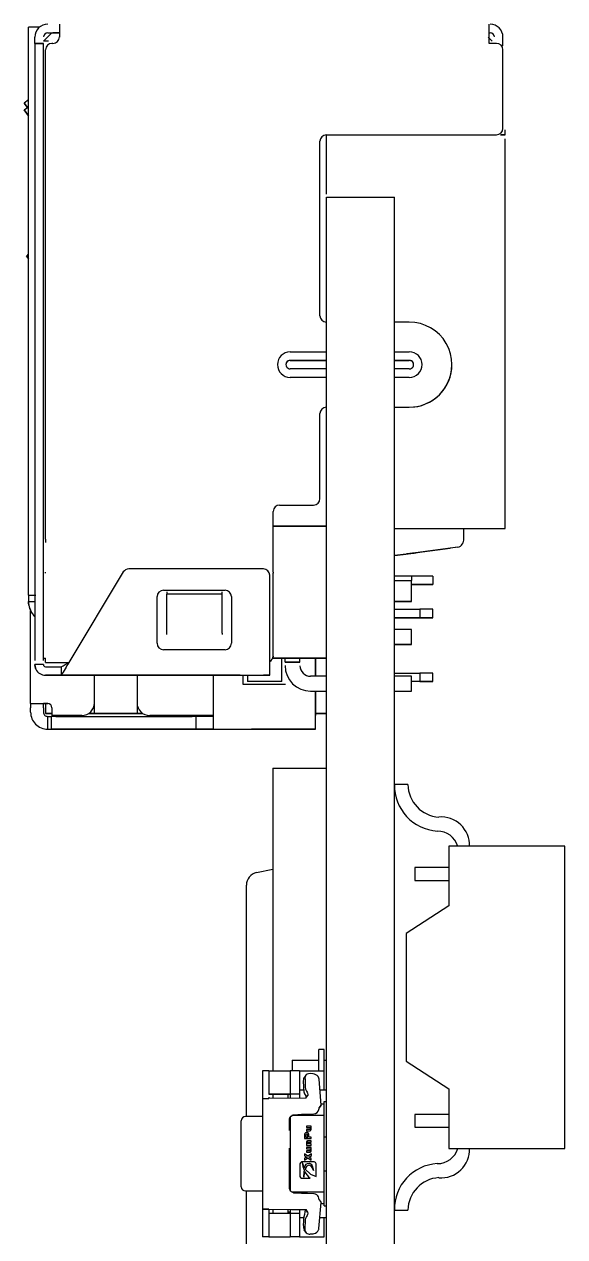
# Model space of a CAD drawing. Header units: millimetres. Extents: x 2 to 1109, y 2 to 430.
# Drawn here: x 195.45 to 208.15, y 337.62 to 366.12 of the extents above; entities that cross this region are included whole.
import ezdxf

# ---------------------------------------------------------------- set-up
doc = ezdxf.new("R2010")
doc.units = ezdxf.units.MM
doc.header["$LTSCALE"] = 0.5
doc.layers.add('几何体', color=7, linetype='Continuous')

msp = doc.modelspace()

# ---------------------------------------------------------------- linework, layer by layer
at = {"layer": '几何体'}
for p, q in [((195.548, 352.703), (195.548, 366.053)), ((196.098, 365.921), (195.898, 365.721)), ((196.098, 365.921), (195.898, 365.721)), ((195.998, 365.921), (195.998, 365.921)), ((195.998, 365.921), (196.098, 365.921)), ((195.998, 365.921), (196.098, 365.921)), ((195.998, 365.921), (195.998, 365.921)), ((196.098, 365.921), (196.123, 365.921)), ((196.273, 365.921), (196.123, 365.921)), ((196.123, 365.921), (196.273, 365.921)), ((196.273, 365.921), (196.123, 365.921)), ((196.273, 366.121), (196.273, 365.821)), ((206.373, 365.821), (206.373, 366.121)), ((206.373, 365.921), (206.398, 365.921)), ((195.698, 365.671), (195.698, 365.821)), ((195.698, 365.671), (195.898, 365.671)), ((195.698, 365.671), (195.698, 365.521)), ((195.898, 365.671), (195.698, 365.671)), ((196.017, 365.721), (195.898, 365.721)), ((195.898, 365.521), (195.898, 365.671)), ((196.123, 365.671), (196.098, 365.671)), ((206.448, 365.721), (206.348, 365.821)), ((206.373, 365.671), (206.373, 365.821)), ((206.548, 365.671), (206.373, 365.671)), ((206.698, 365.616), (206.698, 365.821)), ((195.698, 365.521), (195.698, 351.321)), ((195.898, 351.321), (195.898, 365.521)), ((195.948, 354.021), (195.948, 365.521)), ((206.698, 363.671), (206.698, 365.521)), ((195.548, 364.345), (195.448, 364.263)), ((195.448, 364.263), (195.448, 364.263)), ((195.526, 364.167), (195.448, 364.263)), ((195.448, 364.263), (195.526, 364.167)), ((195.448, 364.263), (195.448, 364.263)), ((195.448, 364.113), (195.548, 364.182)), ((195.448, 364.113), (195.548, 363.967)), ((195.548, 363.967), (195.448, 364.113)), ((195.448, 364.113), (195.448, 364.113)), ((195.448, 364.113), (195.448, 364.113)), ((206.698, 363.671), (206.698, 363.671)), ((206.748, 363.521), (206.748, 363.637)), ((202.398, 359.271), (202.398, 363.371)), ((202.398, 363.371), (202.398, 363.371)), ((202.548, 363.521), (206.548, 363.521)), ((202.548, 363.521), (206.548, 363.521)), ((202.548, 362.13), (202.548, 363.521)), ((206.548, 363.521), (206.548, 363.521)), ((206.642, 363.521), (206.748, 363.521)), ((206.748, 363.521), (206.642, 363.521)), ((206.748, 354.271), (206.748, 363.426)), ((202.548, 362.058), (204.148, 362.058)), ((202.548, 360.797), (202.548, 362.058)), ((204.148, 360.797), (204.148, 362.058)), ((202.548, 303.227), (202.548, 360.797)), ((204.148, 303.227), (204.148, 360.797)), ((195.498, 360.669), (195.548, 360.618)), ((195.548, 360.618), (195.498, 360.669)), ((195.498, 360.669), (195.498, 360.669)), ((204.496, 359.121), (204.148, 359.121)), ((201.698, 358.421), (202.548, 358.421)), ((201.698, 358.221), (202.548, 358.221)), ((202.548, 358.221), (201.698, 358.221)), ((204.148, 358.421), (204.498, 358.421)), ((204.148, 358.221), (204.498, 358.221)), ((204.498, 358.221), (204.148, 358.221)), ((202.548, 358.021), (201.698, 358.021)), ((204.498, 358.021), (204.148, 358.021)), ((202.548, 357.821), (201.698, 357.821)), ((204.498, 357.821), (204.148, 357.821)), ((204.148, 357.121), (204.496, 357.121)), ((204.148, 357.121), (204.498, 357.121)), ((202.398, 354.971), (202.398, 356.971)), ((202.398, 356.971), (202.398, 356.971)), ((201.448, 354.821), (202.248, 354.821)), ((201.448, 354.821), (201.448, 354.821)), ((201.448, 354.821), (202.248, 354.821)), ((202.248, 354.821), (202.248, 354.821)), ((202.398, 354.971), (202.398, 354.971)), ((201.298, 354.021), (201.298, 354.671)), ((201.298, 354.671), (201.298, 354.671)), ((201.298, 354.321), (202.548, 354.321)), ((202.548, 354.321), (201.298, 354.321)), ((204.148, 354.271), (206.748, 354.271)), ((204.148, 354.271), (206.748, 354.271)), ((205.778, 354.028), (205.778, 354.271)), ((195.948, 354.021), (195.948, 353.943)), ((201.298, 353.943), (201.298, 354.021)), ((201.298, 353.247), (201.298, 353.943)), ((204.421, 353.668), (204.148, 353.632)), ((204.155, 353.633), (204.412, 353.667)), ((204.412, 353.667), (204.686, 353.703)), ((204.878, 353.729), (204.421, 353.668)), ((204.686, 353.703), (205.454, 353.805)), ((205.637, 353.829), (204.878, 353.729)), ((205.637, 353.829), (205.454, 353.805)), ((204.148, 353.632), (204.155, 353.633)), ((195.948, 353.221), (195.948, 353.247)), ((197.775, 353.248), (196.497, 351.121)), ((201.069, 353.321), (197.904, 353.321)), ((201.219, 351.121), (201.219, 353.171)), ((201.298, 353.247), (201.298, 353.221)), ((201.298, 351.271), (201.298, 353.221)), ((204.548, 353.153), (204.148, 353.153)), ((204.548, 353.153), (204.548, 353.051)), ((205.048, 353.153), (204.548, 353.153)), ((205.048, 353.153), (205.048, 352.953)), ((198.719, 352.821), (200.169, 352.821)), ((198.719, 352.821), (200.169, 352.821)), ((204.148, 353.051), (204.548, 353.051)), ((204.148, 353.051), (204.548, 353.051)), ((204.548, 352.551), (204.548, 353.051)), ((205.048, 352.953), (204.548, 352.953)), ((204.548, 352.953), (205.048, 352.953)), ((205.048, 352.953), (205.048, 352.953)), ((195.548, 352.703), (195.723, 352.703)), ((195.548, 352.703), (195.698, 352.703)), ((195.548, 352.703), (195.548, 352.703)), ((195.548, 352.696), (195.548, 352.553)), ((195.548, 352.553), (195.548, 352.553)), ((195.556, 352.553), (195.698, 352.553)), ((198.569, 351.571), (198.569, 352.671)), ((198.798, 352.781), (198.798, 352.727)), ((200.098, 352.727), (198.798, 352.727)), ((198.798, 351.808), (198.798, 352.727)), ((200.098, 352.727), (200.098, 352.781)), ((200.098, 351.808), (200.098, 352.727)), ((200.319, 352.671), (200.319, 351.571)), ((204.148, 352.551), (204.548, 352.551)), ((204.548, 352.551), (204.148, 352.551)), ((204.548, 352.551), (204.548, 352.551)), ((195.598, 350.153), (195.598, 352.335)), ((204.148, 352.373), (204.748, 352.373)), ((204.748, 352.373), (204.748, 352.173)), ((205.048, 352.373), (204.748, 352.373)), ((205.048, 352.173), (205.048, 352.373)), ((204.748, 352.173), (204.148, 352.173)), ((204.148, 352.173), (204.748, 352.173)), ((204.748, 352.173), (205.048, 352.173)), ((205.048, 352.173), (204.748, 352.173)), ((205.048, 352.173), (205.048, 352.173)), ((198.798, 351.781), (198.798, 351.808)), ((200.098, 351.808), (200.098, 351.781)), ((204.548, 351.896), (204.148, 351.896)), ((204.548, 351.546), (204.548, 351.896)), ((200.169, 351.421), (198.719, 351.421)), ((204.148, 351.546), (204.548, 351.546)), ((204.548, 351.546), (204.148, 351.546)), ((204.548, 351.546), (204.548, 351.546)), ((195.698, 351.321), (195.698, 351.171)), ((195.898, 351.171), (195.898, 351.321)), ((195.898, 351.221), (195.948, 351.221)), ((195.948, 351.121), (195.948, 351.221)), ((195.948, 351.121), (196.454, 351.121)), ((195.948, 351.121), (196.497, 351.121)), ((195.948, 351.121), (195.948, 351.121)), ((201.219, 350.821), (201.219, 351.121)), ((201.748, 351.221), (201.287, 351.221)), ((201.298, 351.271), (201.288, 351.221)), ((201.288, 351.221), (202.548, 351.221)), ((201.298, 351.271), (201.298, 351.271)), ((201.498, 350.673), (201.498, 351.221)), ((201.578, 351.126), (201.578, 351.221)), ((201.928, 351.126), (201.578, 351.126)), ((201.578, 351.126), (201.928, 351.126)), ((201.578, 351.126), (201.578, 351.126)), ((202.548, 351.221), (201.748, 351.221)), ((201.928, 351.126), (201.928, 351.221)), ((201.928, 351.126), (201.928, 351.126)), ((202.291, 350.796), (202.291, 351.221)), ((202.298, 350.796), (202.298, 351.221)), ((195.898, 351.071), (195.698, 351.071)), ((195.948, 351.021), (196.167, 351.021)), ((195.948, 351.021), (196.219, 351.021)), ((195.948, 351.021), (196.219, 351.021)), ((195.948, 350.822), (195.948, 350.822)), ((195.948, 350.822), (195.948, 350.822)), ((195.948, 350.822), (195.948, 350.822)), ((195.948, 350.821), (196.167, 350.821)), ((196.167, 350.821), (195.948, 350.821)), ((195.948, 350.821), (196.219, 350.821)), ((196.219, 350.821), (195.948, 350.821)), ((195.948, 350.821), (196.219, 350.821)), ((196.219, 350.821), (195.948, 350.821)), ((196.167, 351.021), (196.317, 351.021)), ((196.317, 350.821), (196.167, 350.821)), ((196.167, 350.821), (196.317, 350.821)), ((196.369, 350.821), (196.219, 350.821)), ((196.219, 350.821), (196.369, 350.821)), ((196.369, 350.821), (196.219, 350.821)), ((196.219, 350.821), (196.369, 350.821)), ((196.317, 351.021), (196.317, 350.821)), ((196.317, 350.821), (201.219, 350.821)), ((200.519, 350.821), (196.317, 350.821)), ((197.098, 349.923), (197.098, 350.821)), ((198.098, 350.821), (198.098, 349.923)), ((199.891, 350.821), (199.891, 349.953)), ((200.219, 350.821), (200.144, 350.821)), ((200.144, 350.821), (200.219, 350.821)), ((200.219, 350.821), (200.369, 350.821)), ((200.219, 350.821), (200.219, 350.821)), ((200.219, 350.821), (200.369, 350.821)), ((200.219, 350.821), (200.369, 350.821)), ((200.369, 350.821), (200.219, 350.821)), ((200.369, 350.821), (201.069, 350.821)), ((200.369, 350.821), (200.519, 350.821)), ((200.519, 350.821), (200.369, 350.821)), ((200.369, 350.821), (201.069, 350.821)), ((200.591, 350.603), (200.591, 350.821)), ((200.698, 350.821), (200.698, 350.673)), ((201.219, 350.821), (201.069, 350.821)), ((201.069, 350.821), (201.219, 350.821)), ((204.148, 350.873), (204.748, 350.873)), ((204.748, 350.873), (204.748, 350.673)), ((205.048, 350.873), (204.748, 350.873)), ((205.048, 350.673), (205.048, 350.873)), ((201.591, 350.603), (200.591, 350.603)), ((201.498, 350.673), (200.698, 350.673)), ((202.548, 350.796), (202.178, 350.796)), ((204.548, 350.796), (204.148, 350.796)), ((204.548, 350.446), (204.548, 350.796)), ((204.748, 350.673), (204.548, 350.673)), ((204.748, 350.673), (204.548, 350.673)), ((204.748, 350.673), (205.048, 350.673)), ((205.048, 350.673), (204.748, 350.673)), ((205.048, 350.673), (205.048, 350.673)), ((202.178, 350.446), (202.178, 350.446)), ((202.178, 350.446), (202.548, 350.446)), ((202.178, 350.446), (202.178, 350.446)), ((202.178, 350.446), (202.178, 350.446)), ((202.178, 350.446), (202.178, 350.446)), ((202.179, 350.446), (202.548, 350.446)), ((202.291, 349.953), (202.291, 350.446)), ((202.298, 349.873), (202.298, 350.446)), ((204.148, 350.446), (204.548, 350.446)), ((204.148, 350.446), (204.548, 350.446)), ((204.548, 350.446), (204.548, 350.446)), ((195.598, 350.153), (195.898, 350.153)), ((195.598, 350.153), (195.598, 350.153)), ((195.598, 350.153), (195.598, 350.053)), ((195.598, 349.953), (195.598, 350.053)), ((195.998, 350.153), (195.898, 350.153)), ((195.898, 350.153), (195.898, 350.153)), ((195.898, 350.053), (195.898, 350.153)), ((195.898, 350.053), (195.898, 349.953)), ((195.948, 350.153), (195.948, 349.923)), ((196.098, 350.053), (196.098, 349.873)), ((196.098, 350.053), (196.098, 350.053)), ((199.891, 349.953), (199.891, 349.553)), ((202.291, 349.553), (202.291, 349.953)), ((196.098, 349.923), (195.948, 349.923)), ((196.098, 349.923), (195.948, 349.923)), ((195.948, 349.923), (196.098, 349.923)), ((195.948, 349.923), (196.098, 349.923)), ((195.998, 349.552), (195.998, 349.853)), ((196.191, 349.853), (196.091, 349.853)), ((196.091, 349.553), (196.091, 349.853)), ((196.098, 349.873), (196.798, 349.873)), ((196.798, 349.873), (196.098, 349.873)), ((196.098, 349.873), (196.098, 349.873)), ((196.191, 349.853), (199.391, 349.853)), ((197.098, 349.923), (196.963, 349.923)), ((198.232, 349.923), (196.963, 349.923)), ((196.963, 349.923), (198.232, 349.923)), ((197.098, 349.923), (196.963, 349.923)), ((197.098, 349.923), (198.098, 349.923)), ((197.098, 349.923), (197.098, 349.923)), ((197.098, 349.923), (197.098, 349.923)), ((198.098, 349.923), (197.098, 349.923)), ((198.232, 349.923), (198.098, 349.923)), ((198.098, 349.923), (198.098, 349.923)), ((198.098, 349.923), (198.098, 349.923)), ((198.232, 349.923), (198.098, 349.923)), ((198.398, 349.873), (199.891, 349.873)), ((199.891, 349.873), (198.398, 349.873)), ((199.491, 349.853), (199.391, 349.853)), ((199.491, 349.553), (199.491, 349.853)), ((202.291, 349.873), (202.298, 349.873)), ((202.298, 349.873), (202.291, 349.873)), ((202.548, 349.923), (202.298, 349.923)), ((202.298, 349.923), (202.548, 349.923)), ((202.548, 349.923), (202.298, 349.923)), ((202.298, 349.923), (202.548, 349.923)), ((202.298, 349.873), (202.298, 349.873)), ((195.998, 349.553), (195.998, 349.553)), ((195.998, 349.553), (195.998, 349.553)), ((196.091, 349.553), (196.091, 349.553)), ((196.091, 349.553), (196.091, 349.553)), ((196.091, 349.553), (196.091, 349.553)), ((196.091, 349.553), (196.191, 349.553)), ((196.191, 349.553), (196.091, 349.553)), ((196.091, 349.553), (196.091, 349.553)), ((199.391, 349.553), (196.191, 349.553)), ((196.191, 349.553), (199.391, 349.553)), ((199.391, 349.553), (199.491, 349.553)), ((199.491, 349.553), (199.391, 349.553)), ((199.891, 349.553), (202.291, 349.553)), ((199.891, 349.553), (202.291, 349.553)), ((202.291, 349.553), (200.791, 349.553)), ((200.791, 349.553), (200.791, 349.553)), ((200.791, 349.553), (202.291, 349.553)), ((201.288, 348.633), (202.548, 348.633)), ((201.288, 348.633), (201.288, 341.524)), ((204.463, 348.25), (204.148, 348.25)), ((205.424, 346.8), (205.424, 345.399)), ((208.151, 346.8), (205.424, 346.8)), ((208.151, 339.7), (208.151, 346.8)), ((200.905, 346.182), (201.288, 346.263)), ((205.424, 346.3), (204.624, 346.3)), ((204.624, 346.3), (204.624, 346)), ((204.624, 346), (205.424, 346)), ((200.668, 345.463), (200.668, 345.888)), ((200.668, 340.449), (200.668, 345.463)), ((205.424, 345.399), (204.424, 344.75)), ((204.424, 344.75), (204.424, 341.75)), ((202.498, 342.024), (202.368, 342.024)), ((202.368, 341.524), (202.368, 342.024)), ((202.498, 341.524), (202.498, 342.024)), ((201.748, 341.775), (202.368, 341.775)), ((201.748, 341.775), (201.748, 341.524)), ((201.748, 341.775), (202.368, 341.775)), ((201.748, 341.775), (201.748, 341.775)), ((202.498, 341.775), (202.548, 341.775)), ((202.498, 341.775), (202.548, 341.775)), ((204.424, 341.75), (205.424, 341.101)), ((201.198, 341.524), (201.048, 341.524)), ((201.048, 341.524), (201.048, 340.874)), ((201.198, 341.524), (201.048, 341.524)), ((201.198, 341.524), (201.198, 340.974)), ((201.198, 341.524), (201.698, 341.524)), ((201.918, 341.524), (201.698, 341.524)), ((201.698, 341.524), (201.698, 340.974)), ((201.918, 341.524), (201.918, 340.974)), ((201.918, 341.524), (202.498, 341.524)), ((202.065, 341.417), (202.02, 341.357)), ((202.498, 341.074), (202.498, 341.524)), ((202.422, 340.713), (202.379, 341.329)), ((201.048, 340.874), (201.048, 338.274)), ((201.198, 340.974), (201.698, 340.974)), ((201.698, 340.974), (201.198, 340.974)), ((201.198, 340.974), (201.198, 340.974)), ((201.198, 340.906), (201.198, 340.874)), ((202.065, 340.884), (201.198, 340.874)), ((201.288, 340.974), (201.288, 340.875)), ((201.643, 340.974), (201.643, 340.879)), ((201.918, 340.974), (201.698, 340.974)), ((201.918, 340.974), (201.698, 340.974)), ((201.698, 340.974), (201.698, 340.88)), ((201.918, 341.074), (202.012, 341.074)), ((201.918, 340.974), (201.918, 340.882)), ((201.918, 340.974), (201.918, 340.974)), ((202.397, 341.074), (202.498, 341.074)), ((202.498, 341.074), (202.548, 341.074)), ((205.424, 341.101), (205.424, 339.7)), ((202.378, 340.653), (202.422, 340.713)), ((202.422, 340.713), (202.378, 340.653)), ((202.378, 340.653), (202.378, 340.653)), ((202.42, 340.744), (202.498, 340.744)), ((202.498, 340.799), (202.548, 340.799)), ((202.498, 340.744), (202.498, 340.799)), ((202.498, 340.574), (202.498, 340.744)), ((202.498, 340.474), (202.498, 340.574)), ((200.548, 339.06), (200.548, 340.349)), ((201.048, 340.449), (200.648, 340.449)), ((201.678, 340.324), (201.678, 340.324)), ((201.681, 340.324), (201.685, 340.401)), ((201.698, 340.427), (201.698, 340.374)), ((201.698, 340.374), (201.698, 338.774)), ((201.715, 340.45), (201.725, 340.462)), ((202.498, 340.474), (201.74, 340.474)), ((202.498, 340.374), (202.498, 340.474)), ((202.498, 338.774), (202.498, 340.374)), ((204.624, 340.5), (204.624, 340.2)), ((205.424, 340.5), (204.624, 340.5)), ((202.036, 340.036), (202.036, 339.931)), ((202.036, 340.036), (202.036, 340.036)), ((202.065, 340.021), (202.065, 339.966)), ((202.194, 340.224), (202.078, 340.224)), ((202.078, 340.224), (202.078, 340.191)), ((202.194, 340.224), (202.078, 340.224)), ((202.078, 340.224), (202.078, 340.224)), ((202.078, 340.191), (202.17, 340.191)), ((202.156, 340.148), (202.078, 340.148)), ((202.078, 340.148), (202.078, 340.116)), ((202.156, 340.148), (202.078, 340.148)), ((202.078, 340.148), (202.078, 340.148)), ((202.078, 340.116), (202.165, 340.116)), ((202.111, 339.966), (202.11, 340.021)), ((202.139, 339.966), (202.139, 340.035)), ((202.139, 340.035), (202.139, 340.035)), ((202.156, 340.148), (202.156, 340.148)), ((202.17, 340.191), (202.17, 340.159)), ((202.17, 340.159), (202.17, 340.159)), ((202.194, 340.143), (202.194, 340.224)), ((202.194, 340.224), (202.194, 340.224)), ((202.498, 339.974), (202.548, 339.974)), ((202.498, 339.974), (202.548, 339.974)), ((204.624, 340.2), (205.424, 340.2)), ((202.036, 339.931), (202.194, 339.931)), ((202.065, 339.966), (202.111, 339.966)), ((202.065, 339.966), (202.111, 339.966)), ((202.065, 339.966), (202.065, 339.966)), ((202.078, 339.852), (202.078, 339.769)), ((202.078, 339.852), (202.078, 339.852)), ((202.078, 339.769), (202.194, 339.769)), ((202.194, 339.719), (202.078, 339.719)), ((202.078, 339.719), (202.078, 339.687)), ((202.194, 339.719), (202.078, 339.719)), ((202.078, 339.719), (202.078, 339.719)), ((202.078, 339.687), (202.17, 339.687)), ((202.104, 339.805), (202.104, 339.839)), ((202.194, 339.805), (202.104, 339.805)), ((202.194, 339.805), (202.104, 339.805)), ((202.104, 339.805), (202.104, 339.805)), ((202.194, 339.879), (202.108, 339.879)), ((202.194, 339.879), (202.108, 339.879)), ((202.108, 339.879), (202.108, 339.879)), ((202.111, 339.966), (202.111, 339.966)), ((202.114, 339.845), (202.194, 339.845)), ((202.194, 339.966), (202.139, 339.966)), ((202.194, 339.966), (202.139, 339.966)), ((202.139, 339.966), (202.139, 339.966)), ((202.17, 339.687), (202.17, 339.65)), ((202.194, 339.931), (202.194, 339.966)), ((202.194, 339.966), (202.194, 339.966)), ((202.194, 339.845), (202.194, 339.879)), ((202.194, 339.879), (202.194, 339.879)), ((202.194, 339.769), (202.194, 339.805)), ((202.194, 339.805), (202.194, 339.805)), ((202.194, 339.636), (202.194, 339.719)), ((202.194, 339.719), (202.194, 339.719)), ((205.424, 339.7), (208.151, 339.7)), ((202.114, 339.519), (202.036, 339.573)), ((202.036, 339.573), (202.036, 339.529)), ((202.114, 339.519), (202.036, 339.573)), ((202.036, 339.573), (202.036, 339.573)), ((202.036, 339.529), (202.086, 339.497)), ((202.086, 339.497), (202.036, 339.467)), ((202.086, 339.497), (202.036, 339.467)), ((202.036, 339.424), (202.114, 339.475)), ((202.036, 339.467), (202.036, 339.424)), ((202.036, 339.467), (202.036, 339.467)), ((202.159, 339.643), (202.078, 339.643)), ((202.078, 339.643), (202.078, 339.61)), ((202.159, 339.643), (202.078, 339.643)), ((202.078, 339.643), (202.078, 339.643)), ((202.078, 339.61), (202.165, 339.61)), ((202.086, 339.497), (202.086, 339.497)), ((202.195, 339.573), (202.114, 339.519)), ((202.195, 339.573), (202.114, 339.519)), ((202.114, 339.519), (202.114, 339.519)), ((202.114, 339.475), (202.193, 339.424)), ((202.143, 339.497), (202.195, 339.532)), ((202.193, 339.465), (202.143, 339.497)), ((202.193, 339.465), (202.143, 339.497)), ((202.143, 339.497), (202.143, 339.497)), ((202.17, 339.65), (202.17, 339.65)), ((202.193, 339.424), (202.193, 339.465)), ((202.193, 339.465), (202.193, 339.465)), ((202.195, 339.532), (202.195, 339.573)), ((202.195, 339.573), (202.195, 339.573)), ((201.924, 339.338), (201.924, 339.041)), ((201.924, 339.338), (201.924, 339.338)), ((202.262, 339.381), (201.966, 339.381)), ((202.262, 339.381), (201.966, 339.381)), ((201.966, 339.381), (201.966, 339.381)), ((201.981, 339.366), (201.981, 339.366)), ((202.036, 339.158), (202.036, 339.158)), ((202.244, 339.184), (202.244, 339.184)), ((202.262, 339.381), (202.262, 339.381)), ((202.307, 339.041), (202.307, 339.338)), ((202.498, 339.174), (202.548, 339.174)), ((200.548, 338.799), (200.548, 339.06)), ((201.966, 338.998), (202.17, 338.998)), ((202.015, 339.024), (202.015, 339.024)), ((200.648, 338.699), (201.048, 338.699)), ((200.668, 332.821), (200.668, 338.699)), ((201.698, 338.751), (201.682, 338.751)), ((201.698, 338.774), (201.698, 338.715)), ((202.498, 338.674), (201.736, 338.674)), ((202.498, 338.674), (202.498, 338.774)), ((202.498, 338.574), (202.498, 338.674)), ((202.498, 338.404), (202.498, 338.574)), ((201.198, 338.274), (201.048, 338.274)), ((201.048, 338.274), (201.048, 337.624)), ((201.198, 338.274), (202.064, 338.263)), ((201.198, 338.274), (201.198, 338.127)), ((201.198, 338.274), (201.198, 338.274)), ((201.288, 338.273), (201.288, 338.174)), ((201.643, 338.269), (201.643, 338.201)), ((201.698, 338.268), (201.698, 338.174)), ((201.918, 338.265), (201.918, 338.174)), ((202.064, 338.263), (202.108, 338.202)), ((202.108, 338.202), (202.064, 338.263)), ((202.064, 338.263), (202.064, 338.263)), ((202.374, 337.815), (202.422, 338.431)), ((202.378, 338.491), (202.422, 338.431)), ((202.42, 338.404), (202.498, 338.404)), ((202.498, 338.349), (202.498, 338.404)), ((202.498, 338.349), (202.548, 338.349)), ((201.198, 338.174), (201.198, 337.624)), ((201.698, 338.174), (201.198, 338.174)), ((201.698, 338.201), (201.643, 338.201)), ((201.643, 338.201), (201.643, 338.174)), ((201.918, 338.174), (201.698, 338.174)), ((201.698, 338.174), (201.698, 337.624)), ((201.918, 338.174), (201.918, 337.624)), ((201.918, 338.074), (202.004, 338.074)), ((202.394, 338.074), (202.498, 338.074)), ((202.498, 338.074), (202.548, 338.074)), ((202.498, 337.624), (202.498, 338.074)), ((202.498, 338.074), (202.548, 338.074)), ((204.148, 338.25), (204.463, 338.25)), ((202.015, 337.79), (202.059, 337.729)), ((201.198, 337.624), (201.048, 337.624)), ((201.198, 337.624), (201.048, 337.624)), ((201.198, 337.624), (201.698, 337.624)), ((201.198, 337.624), (201.198, 337.624)), ((201.918, 337.624), (201.698, 337.624)), ((201.918, 337.624), (202.498, 337.624)), ((201.918, 337.624), (201.918, 337.624)), ((202.498, 337.624), (202.498, 337.624))]:
    msp.add_line(p, q, dxfattribs=at)
at = {"layer": '几何体', "flags": 128}
for points in [[(195.808, 366.053), (195.723, 366.053), (195.649, 366.053), (195.593, 366.053), (195.559, 366.053), (195.548, 366.053)], [(204.878, 353.729), (204.704, 353.705), (204.439, 353.671), (204.437, 353.67)], [(195.555, 352.468), (195.549, 352.515), (195.548, 352.553)], [(195.548, 352.553), (195.55, 352.506), (195.555, 352.468)], [(195.698, 351.071), (195.704, 351.017), (195.722, 350.965)], [(195.722, 350.965), (195.704, 351.017), (195.698, 351.071)], [(195.698, 351.071), (195.704, 351.017), (195.722, 350.965)], [(200.219, 350.821), (200.171, 350.821), (200.128, 350.821), (200.094, 350.821), (200.074, 350.821), (200.069, 350.821), (200.08, 350.821), (200.106, 350.821), (200.144, 350.821)], [(200.144, 350.821), (200.106, 350.821), (200.08, 350.821), (200.069, 350.821), (200.074, 350.821), (200.094, 350.821), (200.128, 350.821), (200.171, 350.821), (200.219, 350.821)], [(195.598, 350.153), (195.605, 350.153), (195.627, 350.153), (195.662, 350.153), (195.71, 350.153), (195.77, 350.153), (195.839, 350.153), (195.916, 350.153), (195.998, 350.153)], [(199.891, 349.853), (199.875, 349.853), (199.832, 349.853), (199.767, 349.853), (199.691, 349.853), (199.614, 349.853), (199.549, 349.853), (199.506, 349.853), (199.491, 349.853)], [(199.491, 349.553), (199.506, 349.553), (199.549, 349.553), (199.614, 349.553), (199.691, 349.553), (199.767, 349.553), (199.832, 349.553), (199.875, 349.553), (199.891, 349.553)], [(199.891, 349.553), (199.875, 349.553), (199.832, 349.553), (199.767, 349.553), (199.691, 349.553), (199.614, 349.553), (199.549, 349.553), (199.506, 349.553), (199.491, 349.553)], [(202.379, 341.329), (202.373, 341.349), (202.354, 341.388), (202.331, 341.413), (202.301, 341.433), (202.27, 341.445), (202.24, 341.45), (202.233, 341.451), (202.18, 341.457), (202.125, 341.456), (202.099, 341.446), (202.077, 341.43), (202.06, 341.41), (202.049, 341.385), (202.045, 341.36), (202.045, 341.359), (202.045, 341.353), (202.046, 341.335), (202.05, 341.14), (202.057, 341.091), (202.082, 341.046), (202.098, 341.021), (202.108, 340.996), (202.112, 340.97), (202.11, 340.944)], [(202.02, 341.357), (202.019, 341.356), (202.008, 341.333), (202.001, 341.275), (202.015, 341.029), (202.038, 340.985), (202.053, 340.96), (202.063, 340.935), (202.066, 340.91), (202.064, 340.885)], [(201.048, 340.874), (201.059, 340.874), (201.092, 340.874), (201.14, 340.874), (201.198, 340.874)], [(202.065, 340.884), (202.089, 340.915), (202.11, 340.944)], [(201.678, 340.118), (201.678, 340.221), (201.678, 340.324), (201.678, 340.357), (201.679, 340.373), (201.692, 340.42), (201.722, 340.46), (201.742, 340.475), (201.766, 340.487), (201.878, 340.499), (201.966, 340.501), (202.121, 340.504), (202.207, 340.506), (202.292, 340.518), (202.329, 340.541), (202.357, 340.574), (202.373, 340.61), (202.378, 340.653)], [(202.378, 338.491), (202.374, 338.527), (202.364, 338.558), (202.347, 338.585), (202.322, 338.608), (202.294, 338.625), (202.261, 338.635), (202.254, 338.636), (202.103, 338.64), (201.96, 338.644), (201.9, 338.645), (201.84, 338.646), (201.784, 338.651), (201.757, 338.661), (201.732, 338.676), (201.711, 338.696), (201.695, 338.72), (201.683, 338.749), (201.68, 338.764), (201.679, 338.77), (201.678, 338.776), (201.678, 338.777), (201.678, 338.784), (201.678, 338.804), (201.678, 339.074), (201.678, 339.361), (201.678, 339.705)], [(202.033, 339.246), (202.049, 339.29), (202.076, 339.329), (202.105, 339.348), (202.141, 339.352), (202.167, 339.346), (202.188, 339.33), (202.218, 339.287), (202.244, 339.184)], [(202.244, 339.184), (202.217, 339.255), (202.192, 339.283), (202.158, 339.301), (202.139, 339.303), (202.12, 339.3), (202.103, 339.293), (202.088, 339.28), (202.053, 339.213)], [(202.244, 339.184), (202.217, 339.255), (202.192, 339.283), (202.158, 339.301), (202.139, 339.303), (202.12, 339.3), (202.103, 339.293), (202.088, 339.28), (202.053, 339.213)], [(202.053, 339.213), (202.179, 339.092), (202.307, 339.041)], [(201.048, 338.274), (201.059, 338.274), (201.092, 338.274), (201.14, 338.274), (201.198, 338.274)], [(201.198, 338.274), (201.725, 338.268), (202.01, 338.264), (202.061, 338.263), (202.064, 338.263), (202.064, 338.263), (202.064, 338.263), (202.064, 338.263), (202.064, 338.263)], [(202.108, 338.202), (202.11, 338.176), (202.105, 338.15), (202.095, 338.125), (202.08, 338.1), (202.054, 338.055), (202.049, 338.031), (202.048, 338.022), (202.041, 337.811), (202.041, 337.794), (202.04, 337.789), (202.044, 337.761), (202.055, 337.737), (202.071, 337.716), (202.093, 337.7), (202.119, 337.69), (202.146, 337.687), (202.156, 337.687), (202.174, 337.689), (202.195, 337.691), (202.234, 337.695), (202.265, 337.699), (202.296, 337.711), (202.325, 337.731), (202.349, 337.756), (202.365, 337.785), (202.368, 337.795), (202.374, 337.815)]]:
    msp.add_lwpolyline(points, dxfattribs=at)
at = {"layer": '几何体'}
for centre, radius, start, end in [((195.998, 365.821), 0.3, 90.0058, 179.9953), ((196.001, 365.818), 0.103, 91.7581, 178.2276), ((206.398, 365.821), 0.3, 0.0058, 89.9942), ((206.394, 365.818), 0.103, 1.7629, 88.235), ((196.102, 365.516), 0.155, 91.7607, 178.2365), ((196.118, 365.826), 0.155, 271.7718, 358.2395), ((206.543, 365.516), 0.155, 1.7643, 88.2385), ((206.543, 363.676), 0.155, 271.7597, 358.2347), ((206.543, 363.676), 0.155, 271.7597, 358.2347), ((202.552, 363.366), 0.155, 91.7597, 178.2347), ((202.552, 363.366), 0.155, 91.7598, 178.2347), ((189.79, 366.491), 8.153, 314.4282, 314.9224), ((202.552, 359.276), 0.155, 181.7768, 268.2619), ((204.498, 358.121), 1, 269.9973, 90.0027), ((201.698, 358.121), 0.3, 90.0033, 269.9967), ((201.698, 358.121), 0.1, 89.995, 270.005), ((201.698, 358.121), 0.1, 89.995, 180), ((204.498, 358.121), 0.3, 270.0033, 89.9967), ((204.498, 358.121), 0.1, 269.995, 90.005), ((204.498, 358.121), 0.1, 360, 90.005), ((204.498, 358.121), 1, 269.9973, 360), ((202.552, 356.966), 0.155, 91.7399, 178.2266), ((202.552, 356.966), 0.155, 91.7401, 178.2267), ((201.452, 354.666), 0.155, 91.7607, 178.2365), ((201.452, 354.666), 0.155, 91.7607, 178.2365), ((202.243, 354.976), 0.155, 271.7617, 358.2384), ((202.243, 354.976), 0.155, 271.7617, 358.2383), ((205.59, 354.011), 0.188, 284.4333, 5.1772), ((202.602, 368.296), 14.741, 276.9419, 278.1278), ((197.906, 353.167), 0.153, 90.7225, 148.2798), ((201.064, 353.166), 0.155, 1.7623, 88.2371), ((198.724, 352.666), 0.155, 91.7633, 178.2367), ((200.164, 352.666), 0.155, 1.7633, 88.2367), ((196.048, 352.553), 0.5, 189.6938, 209.0848), ((196.048, 352.553), 0.5, 189.6949, 224.4122), ((196.048, 352.553), 0.5, 209.0848, 224.4885), ((198.724, 351.576), 0.155, 181.7633, 268.2367), ((200.164, 351.576), 0.155, 271.7633, 358.2367), ((208.013, 343.996), 13.541, 148.2552, 149.7358), ((194.581, 354.363), 3.766, 297.4498, 300.5864), ((201.154, 351.272), 0.144, 296.9967, 359.5311), ((195.946, 351.069), 0.248, 205.0249, 270.3361), ((195.946, 351.069), 0.248, 205.0249, 270.3361), ((195.946, 351.069), 0.248, 205.0249, 270.3361), ((195.946, 351.069), 0.248, 205.0249, 270.3361), ((195.946, 351.069), 0.248, 205.0249, 270.3361), ((195.945, 351.071), 0.0473, 180.8122, 207.2798), ((195.945, 351.071), 0.0473, 180.8122, 207.2798), ((195.948, 351.071), 0.0507, 205.506, 269.2964), ((195.948, 351.071), 0.0507, 205.506, 269.2964), ((202.18, 351.048), 0.602, 180.1241, 269.8754), ((202.176, 351.044), 0.248, 179.6639, 270.3361), ((195.998, 349.953), 0.4, 180, 270.0026), ((195.998, 349.953), 0.4, 180, 270.0003), ((195.998, 349.953), 0.1, 180, 270.0105), ((195.998, 350.053), 0.1, 360, 90), ((196.798, 350.173), 0.3, 270, 0), ((196.798, 350.173), 0.3, 270, 0), ((198.398, 350.173), 0.3, 180, 270), ((198.398, 350.173), 0.3, 180, 270), ((195.996, 384.606), 34.754, 270.0023, 270.1554), ((195.996, 358.245), 8.693, 270.0091, 270.6215), ((195.996, 358.242), 8.69, 270.0091, 270.6216), ((195.996, 358.245), 8.693, 270.0091, 270.6215), ((195.996, 358.242), 8.69, 270.0091, 270.6216), ((195.996, 358.245), 8.693, 270.0091, 270.6215), ((195.996, 358.246), 8.694, 270.0091, 270.6215), ((205.227, 348.235), 1.079, 179.1976, 266.2341), ((205.24, 348.263), 0.777, 180.9979, 266.5061), ((205.247, 346.825), 0.666, 357.8969, 94.7482), ((205.165, 346.669), 0.488, 15.5122, 91.0815), ((200.968, 345.888), 0.3, 102, 180), ((202.261, 340.642), 0.117, 324.4733, 5.3018), ((200.648, 340.349), 0.1, 90, 180), ((202.087, 340.022), 0.0529, 14.0618, 164.3735), ((202.087, 340.022), 0.0529, 14.0618, 164.3735), ((202.088, 340.011), 0.0249, 25.0439, 154.9561), ((202.156, 340.163), 0.0146, 270, 346.7069), ((202.156, 340.163), 0.0146, 270, 346.7069), ((202.158, 340.152), 0.0368, 280.7057, 345.6302), ((202.113, 339.843), 0.0363, 97.7433, 164.4581), ((202.113, 339.843), 0.0363, 97.7433, 164.4581), ((202.114, 339.834), 0.0112, 91.2851, 152.3967), ((205.165, 339.83), 0.488, 268.9165, 344.5096), ((205.247, 339.675), 0.666, 265.2498, 2.1199), ((202.159, 339.655), 0.0123, 269.0657, 336.1858), ((202.159, 339.655), 0.0123, 269.0657, 336.1858), ((202.156, 339.648), 0.0398, 283.2434, 342.1962), ((201.995, 339.312), 0.0748, 112.6745, 159.9899), ((201.995, 339.312), 0.0748, 112.6745, 159.9899), ((202.48, 339.391), 0.499, 182.8833, 203.8456), ((202.391, 339.473), 0.423, 194.5719, 212.387), ((202.48, 339.391), 0.499, 182.8833, 203.8456), ((203.109, 339.053), 1.095, 172.8332, 181.4855), ((202.905, 338.95), 0.893, 166.537, 175.2209), ((202.905, 338.95), 0.893, 166.537, 175.2209), ((202.513, 339.421), 0.544, 208.8738, 230.9809), ((202.513, 339.421), 0.544, 208.8738, 230.9809), ((202.264, 339.338), 0.0434, 0, 91.596), ((202.264, 339.338), 0.0434, 0, 91.596), ((205.22, 338.272), 1.073, 93.4212, 181.1467), ((201.981, 339.054), 0.0586, 193.5372, 254.6725), ((205.24, 338.237), 0.777, 93.4859, 179.0097), ((200.648, 338.799), 0.1, 180, 270), ((202.968, 337.932), 0.962, 159.8679, 188.4388)]:
    msp.add_arc(centre, radius, start, end, dxfattribs=at)

doc.saveas('drawing.dxf')
